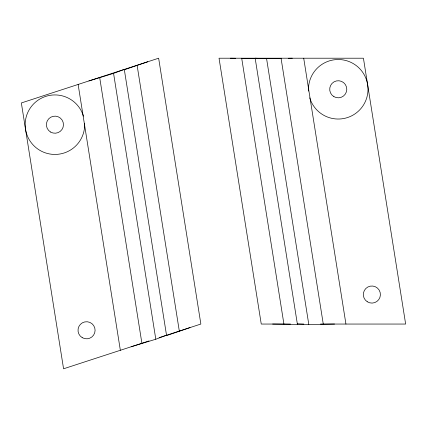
<?xml version="1.0" encoding="UTF-8"?>
<svg xmlns="http://www.w3.org/2000/svg" width="427" height="427" viewBox="0 0 427 427"><rect width="100%" height="100%" fill="white"/><g stroke="black" fill="none" stroke-linecap="round" stroke-linejoin="round"><path stroke-width="0.64" d="M88.939 80.922L113.571 73.391L124.289 69.404L124.358 69.756L147.827 61.734M131.158 346.761L155.796 339.23L166.514 335.243L166.583 335.595L190.052 327.573M148.98 340.954L63.57 368.789L21.35 102.95L158.641 58.211L200.861 324.05L159.106 337.656M241.495 58.371L255.202 58.568L255.159 58.211L266.587 58.68L281.115 58.414M288.38 58.285L292.34 58.211M272.623 324.05L297.422 324.408L297.384 324.05L308.806 324.52L334.565 324.05M290.531 324.05L261.255 324.05L219.035 58.211L363.43 58.211L405.65 324.05L320.474 324.05M297.187 324.05L303.843 324.05M230.404 58.211L235.624 58.285M303.709 58.211L345.934 324.05M281.051 58.211L323.271 324.05M266.587 58.68L308.806 324.52M255.159 58.211L297.422 324.408M241.693 58.211L283.918 324.05M137.094 65.23L179.313 331.074M124.289 69.404L166.583 335.595M113.571 73.391L155.796 339.23M99.672 77.426L141.897 343.265M78.13 84.445L120.35 350.284M308.54 91.09A29.757 29.757 0 0 1 349.425 61.701A29.757 29.757 0 0 1 358.29 111.271A29.757 29.757 0 0 1 309.751 97.868M84.658 123.494A29.757 29.757 0 0 1 43.324 152.087A29.757 29.757 0 0 1 35.078 102.512A29.757 29.757 0 0 1 83.441 116.176M333.893 96.63A8.545 8.545 0 0 0 346.788 89.366A8.545 8.545 0 0 0 334.047 81.835A8.545 8.545 0 0 0 333.893 96.63M367.263 301.75A8.545 8.545 0 0 0 380.404 294.94A8.545 8.545 0 0 0 367.93 286.965A8.545 8.545 0 0 0 367.263 301.75M50.589 132.044A8.545 8.545 0 0 0 63.468 124.759A8.545 8.545 0 0 0 50.717 117.244A8.545 8.545 0 0 0 50.589 132.044M82.219 337.64A8.545 8.545 0 0 0 95.098 330.349A8.545 8.545 0 0 0 82.347 322.839A8.545 8.545 0 0 0 82.219 337.64"/></g></svg>
